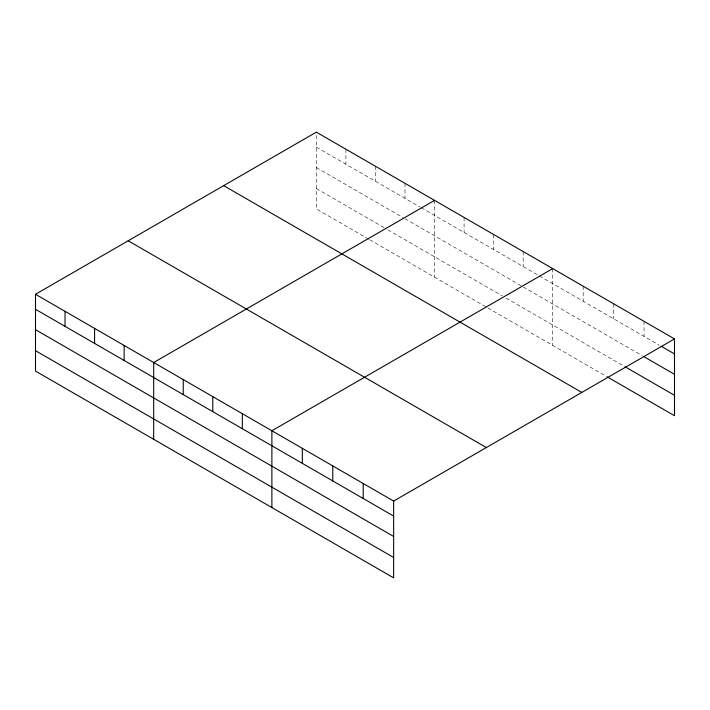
<?xml version="1.0" encoding="UTF-8"?>
<svg xmlns="http://www.w3.org/2000/svg" width="710" height="710" viewBox="0 0 710 710"><rect width="100%" height="100%" fill="white"/><g stroke="black" fill="none" stroke-linecap="round" stroke-linejoin="round"><path stroke-width="0.53" stroke-dasharray="3.55 2.66" d="M316.349 147.156L420.24 207.142M421.19 207.693L538.428 275.382M539.387 275.933L659.279 345.149M316.349 167.542L403.085 217.624M404.993 218.724L642.151 355.648M316.349 188.549L384.021 227.617M387.829 229.818L502.21 295.857M506.026 298.058L624.081 366.218M368.774 239.199L316.349 208.935L316.349 132.14M369.724 239.749L486.962 307.439M487.912 307.989L606.003 376.167M644.059 321.346L644.059 336.363M613.617 303.765L613.617 318.781M583.167 286.192L583.167 301.209M552.726 268.611L552.726 345.406M523.181 251.553L523.181 266.578M493.636 234.495L493.636 249.512M464.083 217.438L464.083 232.454M434.538 200.38L434.538 277.175M404.993 183.322L404.993 198.338M375.439 166.255L375.439 181.281M345.894 149.198L345.894 164.223"/><path stroke-width="1.06" d="M35.5 294.286L393.651 501.065L393.651 577.86L35.5 371.082L35.5 294.286L316.349 132.14L674.5 338.918L674.5 415.714L606.952 376.717M434.538 200.38L153.688 362.526L153.688 439.321M552.726 268.611L271.886 430.757L271.886 507.552M393.651 501.065L674.5 338.918M661.179 346.249L674.5 353.935M644.059 356.748L674.5 374.321M625.031 366.768L674.5 395.328M223.668 185.647L581.818 392.426M128.182 240.779L486.332 447.557M35.5 309.303L393.651 516.081M35.5 329.688L393.651 536.467M35.5 350.696L393.651 557.474M363.209 483.483L363.209 498.509M332.768 465.911L332.768 480.927M302.327 448.338L302.327 463.355M242.332 413.699L242.332 428.716M212.787 396.642L212.787 411.658M183.242 379.584L183.242 394.6M124.143 345.459L124.143 360.485M94.599 328.402L94.599 343.427M65.045 311.344L65.045 326.36"/></g></svg>
